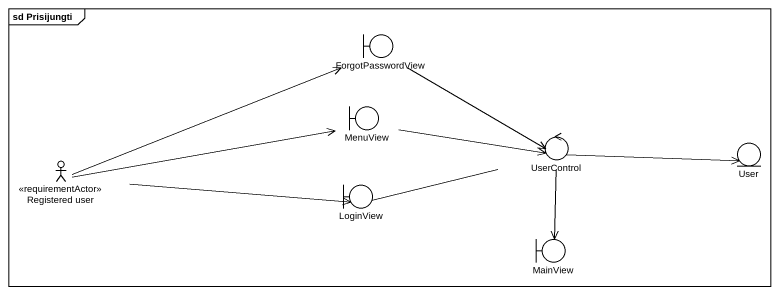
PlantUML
@startuml
mainframe sd Prisijungti
boundary ForgotPasswordView
boundary MenuView
control UserControl
actor "Registered user" as Registered_user <<requirementActor>>
entity User
boundary LoginView
boundary MainView
ForgotPasswordView -right-> UserControl
MenuView -right-> UserControl
UserControl -right-> User
UserControl --> MainView
Registered_user -right-> ForgotPasswordView
Registered_user -right-> MenuView
Registered_user -right-> LoginView
LoginView -right- UserControl
@enduml
